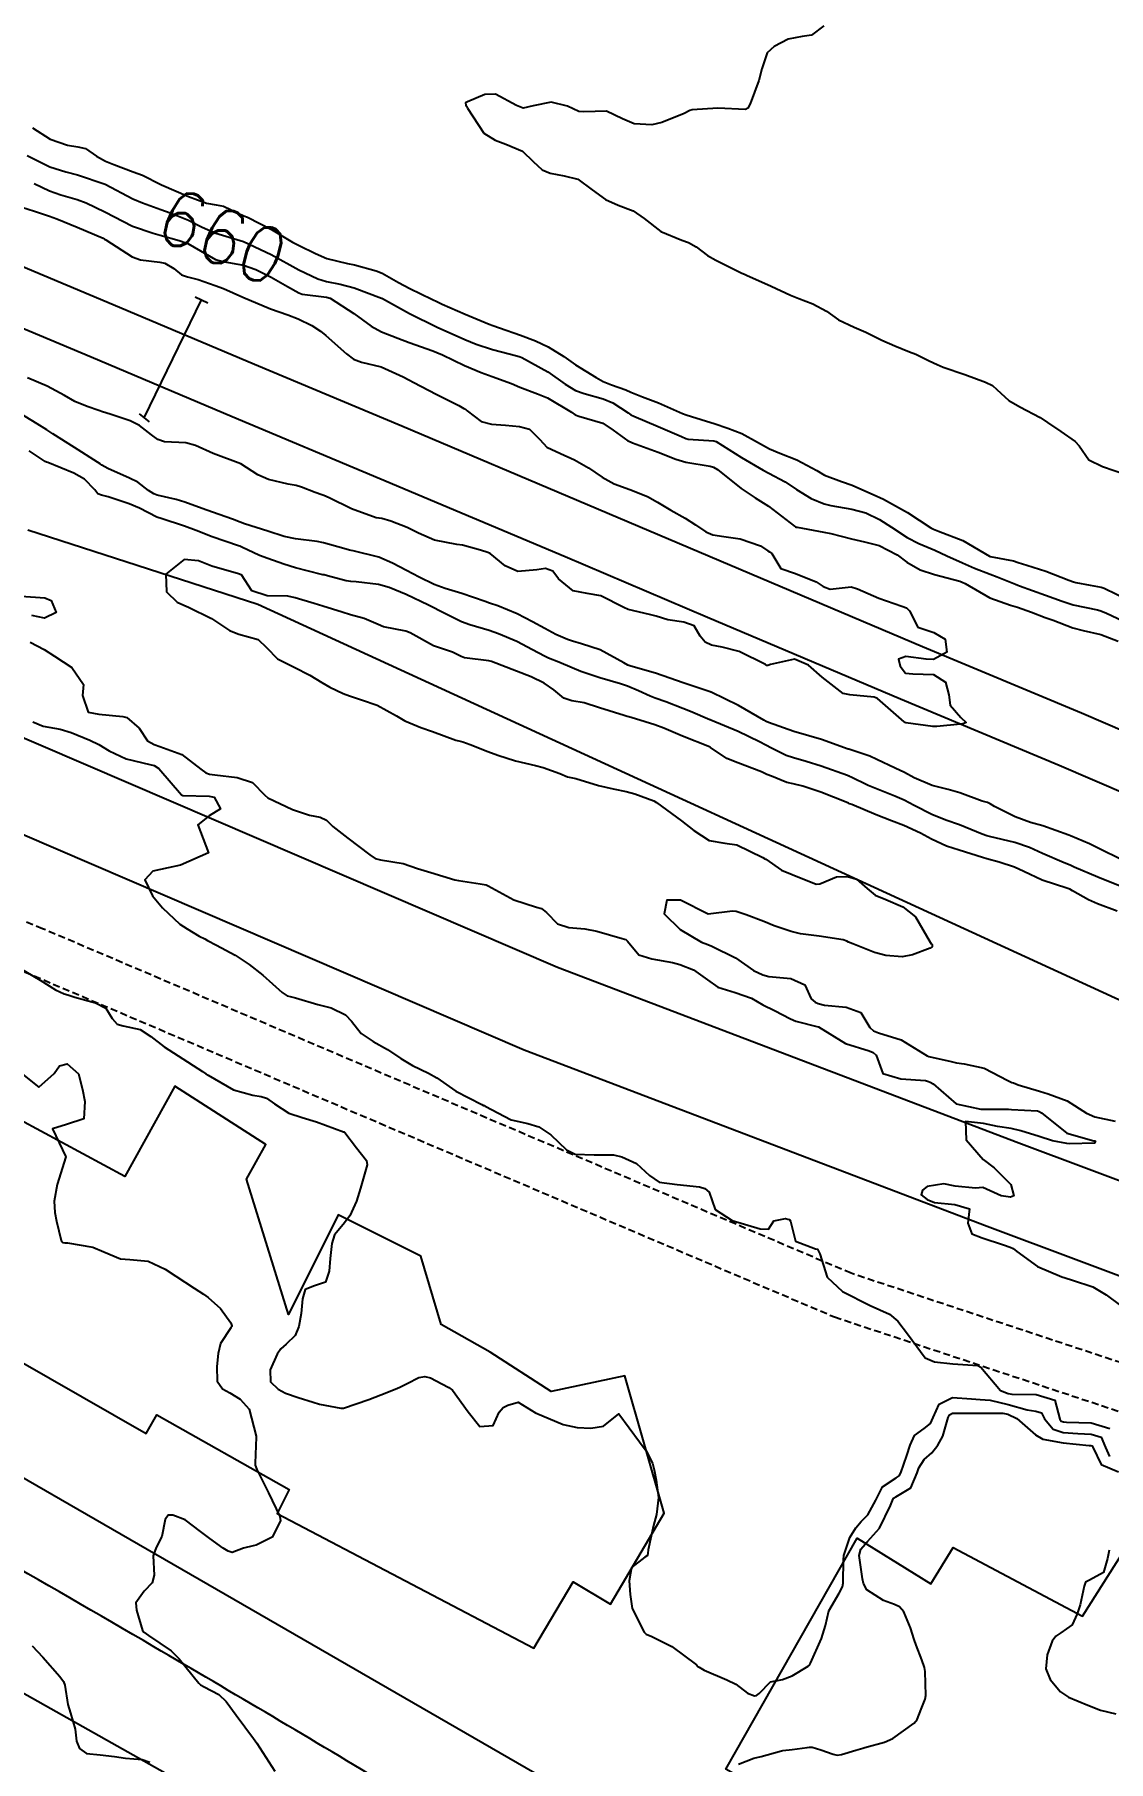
# Model space of a CAD drawing. Header units: metres. Extents: x 292545 to 299085, y 7450245 to 7463078.
# Drawn here: x 296220.5 to 296297.8, y 7461569.7 to 7461694 of the extents above; entities that cross this region are included whole.
import ezdxf
from ezdxf.enums import TextEntityAlignment as Align

# ---------------------------------------------------------------- set-up
doc = ezdxf.new("R2010")
doc.units = ezdxf.units.M
doc.linetypes.add('DASHED', pattern=[0.75, 0.5, -0.25])
for name, color, linetype in [('Cotas', 45, 'Continuous'), ('Curvas de Nivel 1m', 11, 'Continuous'), ('Curvas de Nivel 5m', 15, 'Continuous'), ('Edificações', 30, 'Continuous'), ('Hidrografia', 140, 'Continuous'), ('Linha Férrea', 20, 'Continuous'), ('Pórtico', 62, 'Continuous'), ('Vias Primárias', 230, 'Continuous'), ('Vias Secundárias', 230, 'DASHED')]:
    doc.layers.add(name, color=color, linetype=linetype)
doc.styles.add('Style-STANDARD', font='STANDARD.shx')

msp = doc.modelspace()

# ---------------------------------------------------------------- linework, layer by layer
at = {"layer": 'Curvas de Nivel 1m', "flags": 128}
for points, elevation in [([(296277.28, 7461694.58), (296276.38, 7461693.91), (296275.7, 7461693.81), (296274.7, 7461693.61), (296273.69, 7461693.1), (296273.19, 7461692.63), (296272.81, 7461691.49), (296272.6, 7461690.64), (296271.97, 7461688.98), (296271.79, 7461688.65), (296271.63, 7461688.57), (296269.63, 7461688.67), (296267.79, 7461688.53), (296267.63, 7461688.49), (296267.21, 7461688.28), (296265.62, 7461687.62), (296264.89, 7461687.45), (296263.62, 7461687.52), (296262.78, 7461687.9), (296261.63, 7461688.44), (296260.01, 7461688.4), (296259.63, 7461688.42), (296258.82, 7461688.8), (296257.64, 7461689.08), (296256.35, 7461688.83), (296255.63, 7461688.67), (296255.15, 7461688.84), (296253.65, 7461689.67), (296252.87, 7461689.64), (296251.64, 7461689.12), (296251.49, 7461689.03), (296251.51, 7461688.88), (296251.55, 7461688.8), (296251.63, 7461688.66), (296252.81, 7461686.87), (296253.61, 7461686.36), (296254.38, 7461686.07), (296255.59, 7461685.57), (296256.35, 7461684.83), (296256.99, 7461684.23), (296257.57, 7461683.98), (296258.59, 7461683.78), (296259.57, 7461683.55), (296260.61, 7461682.78), (296261.56, 7461682.08), (296262.47, 7461681.68), (296263.55, 7461681.27), (296264.34, 7461680.73), (296265.53, 7461679.79), (296267.06, 7461679.16), (296267.52, 7461679), (296268.08, 7461678.69), (296268.9, 7461678.07), (296269.5, 7461677.72), (296271.32, 7461676.82), (296271.49, 7461676.73), (296271.55, 7461676.71), (296271.7, 7461676.65), (296273.48, 7461675.86), (296274.87, 7461675.21), (296275.47, 7461674.96), (296276.48, 7461674.59), (296277.46, 7461674.05), (296278.33, 7461673.44), (296279.45, 7461672.91), (296280.28, 7461672.54), (296281.44, 7461671.97), (296282.39, 7461671.57), (296283.43, 7461671.14), (296283.88, 7461670.96), (296284.86, 7461670.49), (296285.42, 7461670.21), (296285.85, 7461670.04), (296287.41, 7461669.5), (296288.9, 7461668.94), (296289.4, 7461668.7), (296289.73, 7461668.43), (296290.58, 7461667.62), (296291.38, 7461667.17), (296292.84, 7461666.4), (296293.37, 7461666.05), (296294.33, 7461665.41), (296295.35, 7461664.67), (296295.64, 7461664.37), (296296.34, 7461663.36), (296297.33, 7461662.88), (296298.99, 7461662.32)], 658), ([(296220.32, 7461687.25), (296221.6, 7461686.43), (296222.84, 7461685.99), (296223.6, 7461685.88), (296224.13, 7461685.75), (296224.93, 7461685.2), (296225.59, 7461684.85), (296226.17, 7461684.6), (296227.58, 7461684.08), (296228.25, 7461683.84), (296229.56, 7461683.17), (296229.62, 7461683.14), (296231.55, 7461682.3), (296232.84, 7461681.82), (296233.55, 7461681.7), (296234.07, 7461681.61), (296235.17, 7461681.08), (296235.54, 7461680.92), (296235.79, 7461680.82), (296237.53, 7461679.94), (296239.04, 7461679.03), (296239.51, 7461678.78), (296240.7, 7461678.2), (296241.5, 7461677.84), (296243, 7461677.48), (296243.5, 7461677.39), (296245.06, 7461676.96), (296245.49, 7461676.78), (296246.67, 7461676.12), (296247.48, 7461675.69), (296249.06, 7461674.91), (296249.47, 7461674.72), (296249.81, 7461674.56), (296251.46, 7461673.84), (296253.18, 7461673.13), (296253.45, 7461673.03), (296253.94, 7461672.86), (296255.44, 7461672.34), (296256.53, 7461671.92), (296257.43, 7461671.49), (296258.55, 7461670.8), (296259.41, 7461670.2), (296260.89, 7461669.28), (296261.4, 7461669), (296261.99, 7461668.76), (296263.03, 7461668.39), (296263.39, 7461668.24), (296264.22, 7461667.9), (296265.38, 7461667.47), (296267.11, 7461666.7), (296267.37, 7461666.59), (296268.82, 7461666.14), (296269.37, 7461665.98), (296270.37, 7461665.65), (296271.36, 7461665.25), (296272.49, 7461664.64), (296273.35, 7461664.16), (296274.11, 7461663.85), (296275.33, 7461663.37), (296276.76, 7461662.59), (296277.32, 7461662.26), (296278.55, 7461661.8), (296279.31, 7461661.53), (296281.09, 7461660.75), (296281.3, 7461660.65), (296281.57, 7461660.53), (296283.29, 7461659.57), (296284.96, 7461658.48), (296285.17, 7461658.38), (296285.27, 7461658.33), (296285.51, 7461658.24), (296287.26, 7461657.56), (296289.2, 7461656.44), (296289.25, 7461656.42), (296290.92, 7461656.09), (296291.25, 7461655.99), (296291.87, 7461655.78), (296293.24, 7461655.35), (296294.91, 7461654.7), (296295.23, 7461654.58), (296295.4, 7461654.53), (296296.44, 7461654.35), (296297.23, 7461654.2), (296297.44, 7461654.13), (296299.21, 7461653.26)], 659), ([(296220.45, 7461683.25), (296221.56, 7461682.71), (296222.37, 7461682.42), (296223.55, 7461682.09), (296224.19, 7461681.85), (296225.54, 7461681.19), (296227.53, 7461680.18), (296229.01, 7461679.67), (296229.52, 7461679.52), (296230.87, 7461679.13), (296231.37, 7461678.98), (296231.51, 7461678.92), (296231.97, 7461678.66), (296233.5, 7461677.78), (296234.02, 7461677.62), (296235.5, 7461677.37), (296236.4, 7461677.06), (296237.49, 7461676.51), (296238.67, 7461675.84), (296239.48, 7461675.37), (296239.73, 7461675.28), (296241.47, 7461675.07), (296241.75, 7461675), (296243.46, 7461673.9), (296244.7, 7461672.97), (296245.44, 7461672.56), (296246.61, 7461672.12), (296247.43, 7461671.81), (296249.13, 7461671.2), (296249.42, 7461671.09), (296249.82, 7461670.91), (296251.41, 7461670.16), (296252.62, 7461669.65), (296253.4, 7461669.36), (296254.8, 7461668.85), (296255.39, 7461668.6), (296256.67, 7461668.11), (296257.38, 7461667.82), (296259.1, 7461666.79), (296259.37, 7461666.61), (296259.64, 7461666.51), (296261.37, 7461666.01), (296262.11, 7461665.5), (296263.17, 7461664.74), (296263.35, 7461664.65), (296263.5, 7461664.59), (296265.34, 7461663.91), (296266.63, 7461663.41), (296267.33, 7461663.19), (296269.1, 7461662.9), (296269.33, 7461662.84), (296269.61, 7461662.67), (296271.31, 7461661.29), (296272.33, 7461660.64), (296273.29, 7461660.04), (296275.16, 7461658.6), (296275.22, 7461658.55), (296275.27, 7461658.53), (296275.36, 7461658.51), (296277.27, 7461658.17), (296277.78, 7461658.06), (296279.26, 7461657.67), (296280.19, 7461657.47), (296281.26, 7461657.19), (296282.55, 7461656.52), (296283.25, 7461656), (296284.19, 7461655.45), (296285.24, 7461655.11), (296287.06, 7461654.64), (296287.23, 7461654.57), (296287.45, 7461654.46), (296289.22, 7461653.43), (296290.71, 7461652.92), (296291.21, 7461652.77), (296292.22, 7461652.4), (296293.2, 7461652.03), (296293.76, 7461651.82), (296295.19, 7461651.28), (296295.92, 7461651.08), (296297.19, 7461650.79), (296298.45, 7461650.33)], 661), ([(296219.55, 7461681.54), (296220.48, 7461681.25), (296221.54, 7461680.89), (296222.07, 7461680.7), (296223.53, 7461680.11), (296225.41, 7461679.3), (296225.51, 7461679.24), (296225.6, 7461679.19), (296227.5, 7461677.96), (296228.09, 7461677.76), (296229.5, 7461677.59), (296229.85, 7461677.5), (296230.5, 7461677.13), (296231.04, 7461676.68), (296231.49, 7461676.53), (296232.25, 7461676.34), (296233.48, 7461675.91), (296234.08, 7461675.69), (296235.47, 7461675.07), (296237.46, 7461674.22), (296238.69, 7461673.8), (296239.45, 7461673.5), (296240.43, 7461673.02), (296241.05, 7461672.61), (296241.44, 7461672.31), (296242.91, 7461670.99), (296243.42, 7461670.61), (296243.99, 7461670.39), (296245.41, 7461670.06), (296247, 7461669.33), (296247.4, 7461669.12), (296247.76, 7461668.93), (296249.38, 7461668.08), (296251.01, 7461667.26), (296251.37, 7461667.06), (296251.48, 7461667), (296251.61, 7461666.89), (296252.62, 7461666.12), (296253.36, 7461665.93), (296254.36, 7461665.85), (296255.36, 7461665.77), (296256.09, 7461665.56), (296256.83, 7461664.82), (296257.34, 7461664.28), (296258.32, 7461663.82), (296259.33, 7461663.37), (296260.33, 7461662.78), (296261.32, 7461662.11), (296262.19, 7461661.63), (296263.31, 7461661.23), (296264.57, 7461660.73), (296265.3, 7461660.32), (296266.25, 7461659.75), (296267.28, 7461659.17), (296268.03, 7461658.69), (296268.77, 7461658.18), (296269.27, 7461657.97), (296270.08, 7461657.84), (296271.26, 7461657.67), (296272.72, 7461657.17), (296273.25, 7461656.81), (296273.37, 7461656.74), (296273.53, 7461656.63), (296274.17, 7461655.54), (296275.24, 7461655.18), (296276.72, 7461654.59), (296277.23, 7461654.25), (296277.73, 7461654.07), (296279.23, 7461654.22), (296279.69, 7461654.09), (296281.22, 7461653.42), (296282.89, 7461652.83), (296283.21, 7461652.71), (296283.44, 7461652.51), (296284.03, 7461651.33), (296285.19, 7461650.94), (296286, 7461650.47), (296286.12, 7461649.52), (296285.16, 7461648.99), (296284.64, 7461649.02), (296283.16, 7461649.22), (296282.64, 7461649.03), (296282.77, 7461648.51), (296283.15, 7461648.02), (296283.68, 7461647.97), (296285.15, 7461647.93), (296286.02, 7461647.36), (296286.27, 7461646.47), (296286.36, 7461645.71), (296287.12, 7461644.83), (296287.5, 7461644.46), (296287.22, 7461644.35), (296287.11, 7461644.34), (296285.41, 7461644.18), (296285.11, 7461644.19), (296283.17, 7461644.45), (296283.11, 7461644.47), (296283.04, 7461644.51), (296281.13, 7461646.19), (296280.88, 7461646.29), (296279.13, 7461646.45), (296278.67, 7461646.56), (296277.15, 7461647.72), (296276.16, 7461648.59), (296275.17, 7461649.03), (296273.44, 7461648.63), (296273.23, 7461648.56), (296273.16, 7461648.58), (296273.07, 7461648.63), (296271.17, 7461649.57), (296269.95, 7461649.89), (296269.18, 7461650.04), (296268.74, 7461650.24), (296268.37, 7461650.68), (296267.93, 7461651.43), (296267.19, 7461651.68), (296266.05, 7461651.85), (296265.2, 7461652.12), (296264.72, 7461652.25), (296263.2, 7461652.6), (296262.87, 7461652.75), (296261.22, 7461653.59), (296260.25, 7461653.75), (296259.22, 7461653.94), (296258.18, 7461654.81), (296257.78, 7461655.35), (296257.24, 7461655.54), (296256.62, 7461655.45), (296255.24, 7461655.34), (296254.34, 7461655.75), (296253.25, 7461656.62), (296253.09, 7461656.7), (296252.57, 7461656.87), (296251.26, 7461657.22), (296250.87, 7461657.28), (296249.26, 7461657.58), (296248.1, 7461658.09), (296247.28, 7461658.5), (296246.12, 7461658.95), (296245.47, 7461659.14), (296245.28, 7461659.16), (296245.06, 7461659.19), (296243.29, 7461659.84), (296241.67, 7461660.63), (296241.3, 7461660.8), (296241.15, 7461660.85), (296240.67, 7461661.01), (296239.68, 7461661.4), (296239.31, 7461661.51), (296238.73, 7461661.62), (296237.31, 7461661.95), (296236.54, 7461662.29), (296235.32, 7461663.08), (296233.33, 7461663.83), (296232.06, 7461664.39), (296231.35, 7461664.59), (296229.82, 7461664.66), (296229.35, 7461664.82), (296228.89, 7461665.15), (296228.03, 7461665.84), (296227.36, 7461666.18), (296225.91, 7461666.65), (296225.37, 7461666.82), (296225.09, 7461666.91), (296224.25, 7461667.21), (296223.38, 7461667.57), (296222.62, 7461668), (296221.39, 7461668.67), (296219.96, 7461669.25)], 662), ([(296298.76, 7461634.56), (296297, 7461635.43), (296296.39, 7461635.74), (296295.01, 7461636.32), (296294.89, 7461636.37), (296293.02, 7461637.03), (296292.14, 7461637.28), (296291.03, 7461637.69), (296289.56, 7461638.43), (296289.24, 7461638.63), (296289.05, 7461638.71), (296288.67, 7461638.82), (296287.05, 7461639.41), (296286.22, 7461639.64), (296285.06, 7461639.94), (296283.76, 7461640.5), (296283.07, 7461640.87), (296282.4, 7461641.19), (296281.08, 7461641.82), (296280.58, 7461642.04), (296279.08, 7461642.54), (296279.02, 7461642.56), (296277.09, 7461643.25), (296276.19, 7461643.5), (296275.1, 7461643.82), (296273.28, 7461644.46), (296273.11, 7461644.53), (296272.94, 7461644.63), (296271.12, 7461645.69), (296269.17, 7461646.64), (296269.13, 7461646.65), (296269.08, 7461646.67), (296267.14, 7461647.33), (296266.19, 7461647.67), (296265.15, 7461648.02), (296263.38, 7461648.53), (296263.16, 7461648.6), (296262.87, 7461648.75), (296261.17, 7461649.7), (296259.83, 7461650.13), (296259.18, 7461650.31), (296258.83, 7461650.44), (296257.98, 7461650.81), (296257.46, 7461651.09), (296257.19, 7461651.24), (296256.31, 7461651.71), (296255.2, 7461652.29), (296253.8, 7461652.85), (296253.21, 7461653.06), (296252.9, 7461653.17), (296251.22, 7461653.76), (296250.01, 7461654.11), (296249.23, 7461654.4), (296248.14, 7461654.92), (296247.24, 7461655.4), (296246.24, 7461655.94), (296245.25, 7461656.37), (296243.41, 7461656.82), (296243.25, 7461656.85), (296243.14, 7461656.87), (296242.72, 7461656.99), (296241.26, 7461657.4), (296240.8, 7461657.48), (296239.26, 7461657.68), (296238.44, 7461657.86), (296237.27, 7461658.23), (296235.58, 7461658.77), (296235.28, 7461658.87), (296234.71, 7461659.09), (296233.29, 7461659.61), (296232.53, 7461659.87), (296231.29, 7461660.31), (296230.67, 7461660.5), (296229.3, 7461660.83), (296229.06, 7461660.91), (296228.67, 7461661.16), (296227.9, 7461661.76), (296227.31, 7461662.05), (296225.75, 7461662.75), (296225.32, 7461662.99), (296225.2, 7461663.07), (296225, 7461663.19), (296223.34, 7461664.26), (296221.8, 7461665.24), (296221.36, 7461665.52), (296220.65, 7461665.95), (296219.37, 7461666.74)], 661), ([(296298.37, 7461630.91), (296296.95, 7461631.43), (296296.31, 7461631.71), (296295.17, 7461632.37), (296294.96, 7461632.47), (296294.82, 7461632.52), (296292.97, 7461633.12), (296291.65, 7461633.75), (296290.99, 7461634.07), (296289.89, 7461634.43), (296289, 7461634.67), (296288.68, 7461634.76), (296287, 7461635.28), (296286.1, 7461635.57), (296285.01, 7461636.08), (296284.22, 7461636.5), (296283.02, 7461637.05), (296282.15, 7461637.39), (296281.03, 7461637.82), (296279.29, 7461638.56), (296279.11, 7461638.63), (296279.04, 7461638.66), (296278.88, 7461638.73), (296277.05, 7461639.45), (296275.75, 7461639.9), (296275.06, 7461640.05), (296274.6, 7461640.15), (296273.5, 7461640.62), (296273.17, 7461640.73), (296273.06, 7461640.78), (296272.78, 7461640.92), (296271.07, 7461641.57), (296270.29, 7461641.88), (296269.12, 7461642.68), (296269.08, 7461642.7), (296269.05, 7461642.71), (296267.09, 7461643.49), (296265.75, 7461644.06), (296265.11, 7461644.31), (296263.71, 7461644.74), (296263.23, 7461644.87), (296263.11, 7461644.9), (296262.9, 7461644.97), (296261.12, 7461645.53), (296260.03, 7461645.88), (296259.13, 7461646.04), (296258.56, 7461646.23), (296257.85, 7461646.81), (296257.14, 7461647.29), (296256.22, 7461647.76), (296255.15, 7461648.17), (296253.35, 7461648.86), (296253.16, 7461648.9), (296251.41, 7461649.13), (296251.17, 7461649.22), (296250.55, 7461649.52), (296249.17, 7461649.98), (296247.5, 7461650.93), (296247.18, 7461651.03), (296245.58, 7461651.35), (296245.19, 7461651.51), (296244.2, 7461651.96), (296243.2, 7461652.21), (296242.61, 7461652.4), (296241.21, 7461652.83), (296240.59, 7461653.02), (296239.22, 7461653.44), (296238.7, 7461653.56), (296237.22, 7461653.59), (296236.1, 7461653.94), (296235.36, 7461655.08), (296235.28, 7461655.12), (296235.23, 7461655.14), (296235.15, 7461655.17), (296233.24, 7461655.71), (296232.27, 7461656.09), (296231.24, 7461656.19), (296229.93, 7461655.14), (296229.96, 7461653.88), (296230.74, 7461653.13), (296231.21, 7461652.91), (296231.55, 7461652.77), (296233.2, 7461651.94), (296234.51, 7461651.09), (296235.18, 7461650.82), (296236.56, 7461650.45), (296237.17, 7461649.86), (296237.95, 7461649.04), (296239.15, 7461648.45), (296240.29, 7461647.88), (296241.14, 7461647.35), (296241.71, 7461647), (296242.69, 7461646.55), (296243.13, 7461646.38), (296244, 7461646.09), (296245.12, 7461645.71), (296246.51, 7461644.95), (296247.11, 7461644.59), (296248.28, 7461644.1), (296249.1, 7461643.83), (296250.78, 7461643.2), (296251.1, 7461643.13), (296251.3, 7461643.09), (296251.83, 7461642.88), (296253.09, 7461642.38), (296253.82, 7461642.11), (296255.08, 7461641.72), (296256.51, 7461641.38), (296257.07, 7461641.24), (296258.28, 7461640.8), (296258.83, 7461640.57), (296259.06, 7461640.51), (296259.42, 7461640.43), (296261.05, 7461639.94), (296262.12, 7461639.69), (296263.05, 7461639.51), (296263.66, 7461639.35), (296265.04, 7461638.83), (296265.23, 7461638.72), (296267.02, 7461637.4), (296267.91, 7461636.69), (296269.01, 7461635.98), (296270.14, 7461635.8), (296271, 7461635.66), (296272.87, 7461634.75), (296272.99, 7461634.68), (296273.03, 7461634.66), (296273.09, 7461634.63), (296274.23, 7461633.86), (296274.98, 7461633.53), (296276.71, 7461632.84), (296276.98, 7461632.87), (296278.19, 7461633.36), (296278.98, 7461633.39), (296279.62, 7461633.19), (296280.38, 7461632.54), (296280.97, 7461632.05), (296281.74, 7461631.74), (296282.95, 7461631.21), (296283.86, 7461630.5), (296284.92, 7461628.68), (296285, 7461628.56), (296285.06, 7461628.49), (296285.07, 7461628.33), (296284.92, 7461628.24), (296283.64, 7461627.77), (296282.91, 7461627.62), (296281.72, 7461627.71), (296280.91, 7461627.93), (296279.35, 7461628.55), (296279.04, 7461628.68), (296278.92, 7461628.73), (296278.66, 7461628.83), (296276.93, 7461629.1), (296275.6, 7461629.27), (296274.93, 7461629.43), (296273.7, 7461629.85), (296272.94, 7461630.15), (296271.67, 7461630.64), (296270.95, 7461630.87), (296270.69, 7461630.91), (296268.94, 7461630.68), (296266.96, 7461631.7), (296265.98, 7461631.69), (296265.77, 7461630.71), (296266.93, 7461629.58), (296268.47, 7461628.68), (296268.92, 7461628.49), (296269.22, 7461628.37), (296270.91, 7461627.54), (296272.22, 7461626.64), (296272.89, 7461626.32), (296273.32, 7461626.2), (296274.89, 7461626.06), (296275.9, 7461625.61), (296276.36, 7461624.59), (296276.64, 7461624.35), (296276.87, 7461624.26), (296277.31, 7461624.13), (296278.87, 7461624), (296279.92, 7461623.6), (296280.57, 7461622.53), (296280.85, 7461622.3), (296281.21, 7461622.16), (296282.84, 7461621.64), (296284.71, 7461620.49), (296284.82, 7461620.44), (296286.44, 7461620.09), (296286.82, 7461620), (296287.36, 7461619.91), (296288.81, 7461619.61), (296290.51, 7461618.72), (296290.8, 7461618.58), (296290.92, 7461618.54), (296291.26, 7461618.41), (296292.8, 7461617.95), (296293.42, 7461617.76), (296294.79, 7461617.26), (296296.18, 7461616.36), (296296.77, 7461616.11), (296298.24, 7461615.8)], 659), ([(296220.36, 7461644.51), (296221.1, 7461644.2), (296222.32, 7461644), (296223.1, 7461643.75), (296224.45, 7461643.21), (296225.09, 7461642.88), (296225.84, 7461642.43), (296227.07, 7461641.85), (296228.77, 7461641.46), (296229.07, 7461641.37), (296229.41, 7461641.15), (296231.04, 7461639.27), (296231.15, 7461639.23), (296233.04, 7461639.18), (296233.41, 7461639.1), (296233.86, 7461638.27), (296233.03, 7461637.76), (296232.22, 7461637.11), (296232.99, 7461635.1), (296230.98, 7461634.22), (296230.1, 7461634.02), (296228.98, 7461633.77), (296228.42, 7461633.16), (296228.96, 7461632.01), (296229.68, 7461631.14), (296230.93, 7461629.97), (296231.45, 7461629.64), (296232.31, 7461629.11), (296232.72, 7461628.9), (296232.92, 7461628.8), (296233.56, 7461628.45), (296234.91, 7461627.73), (296235.91, 7461627.07), (296236.89, 7461626.3), (296238.3, 7461625.04), (296238.66, 7461624.82), (296238.87, 7461624.76), (296239.24, 7461624.66), (296240.86, 7461624.19), (296241.81, 7461623.95), (296242.86, 7461623.44), (296243.27, 7461622.98), (296243.98, 7461622.11), (296244.84, 7461621.53), (296245.87, 7461620.95), (296246.82, 7461620.31), (296247.67, 7461619.79), (296248.81, 7461619.25), (296249.41, 7461618.9), (296250.79, 7461617.95), (296252.67, 7461616.99), (296252.78, 7461616.93), (296252.82, 7461616.91), (296252.89, 7461616.87), (296254.77, 7461615.88), (296255.97, 7461615.63), (296256.76, 7461615.39), (296257.62, 7461614.81), (296258.74, 7461613.73), (296259.37, 7461613.42), (296260.74, 7461613.38), (296262.13, 7461613.37), (296262.74, 7461613.23), (296263.8, 7461612.74), (296264.72, 7461611.89), (296265.41, 7461611.41), (296266.72, 7461611.23), (296268.32, 7461611.07), (296268.71, 7461610.94), (296269.03, 7461610.68), (296269.46, 7461609.44), (296270.68, 7461608.65), (296272.68, 7461608.05), (296273.28, 7461608.02), (296273.67, 7461608.62), (296274.51, 7461608.79), (296274.68, 7461608.75), (296274.79, 7461608.72), (296274.87, 7461608.61), (296275.24, 7461607.17), (296276.66, 7461606.61), (296276.81, 7461606.58), (296276.99, 7461606.24), (296277.5, 7461604.57), (296278.62, 7461603.55), (296280.61, 7461602.54), (296282, 7461601.91), (296282.6, 7461601.41), (296283.29, 7461600.5), (296284.57, 7461598.76), (296285.24, 7461598.48), (296286.56, 7461598.33), (296288.34, 7461598.22), (296288.56, 7461598.09), (296289.97, 7461596.43), (296290.54, 7461596.2), (296290.8, 7461596.16), (296292.54, 7461596.14), (296293.88, 7461595.73), (296294.26, 7461594.37), (296294.35, 7461594.21), (296294.51, 7461594.17), (296294.73, 7461594.15), (296296.51, 7461594.09), (296297.85, 7461593.68)], 661), ([(296219.29, 7461626.87), (296220.88, 7461625.93), (296221.99, 7461625.23), (296222.6, 7461624.96), (296222.87, 7461624.87), (296223.38, 7461624.71), (296224.86, 7461624.3), (296225.6, 7461623.93), (296226.05, 7461623.18), (296226.43, 7461622.76), (296226.85, 7461622.65), (296228.08, 7461622.39), (296228.84, 7461621.89), (296229.79, 7461621.14), (296230.82, 7461620.49), (296232.55, 7461619.36), (296232.8, 7461619.2), (296232.96, 7461619.1), (296234.79, 7461618.05), (296236.19, 7461617.67), (296236.79, 7461617.57), (296237.17, 7461617.44), (296237.75, 7461617.05), (296238.77, 7461616.36), (296239.72, 7461616.07), (296240.76, 7461615.74), (296242.71, 7461615.03), (296242.75, 7461615.02), (296242.79, 7461614.99), (296243.63, 7461613.87), (296244.37, 7461612.97), (296244.42, 7461612.66), (296243.93, 7461610.97), (296243.64, 7461610.03), (296243.17, 7461608.98), (296242.68, 7461608.35), (296242.06, 7461607.61), (296241.87, 7461607), (296241.74, 7461605.91), (296241.68, 7461605), (296241.42, 7461604.21), (296240.63, 7461603.94), (296239.95, 7461603.69), (296239.76, 7461603.02), (296239.67, 7461601.95), (296239.49, 7461601.02), (296239.23, 7461600.37), (296238.57, 7461599.76), (296238.19, 7461599.42), (296237.93, 7461599.04), (296237.42, 7461597.91), (296237.46, 7461597.05), (296238.01, 7461596.51), (296238.53, 7461596.22), (296239.44, 7461595.93), (296240.53, 7461595.58), (296240.97, 7461595.44), (296242.52, 7461595.15), (296242.7, 7461595.16), (296244.53, 7461595.78), (296245.39, 7461596.1), (296246.54, 7461596.57), (296246.8, 7461596.68), (296247.29, 7461596.93), (296248.12, 7461597.35), (296248.55, 7461597.44), (296248.97, 7461597.33), (296249.78, 7461596.9), (296250.29, 7461596.64), (296250.54, 7461596.44), (296251.67, 7461594.88), (296252.51, 7461593.84), (296253.47, 7461593.9), (296253.9, 7461594.86), (296254.19, 7461595.19), (296254.53, 7461595.37), (296255.28, 7461595.59), (296256.52, 7461594.82), (296258.51, 7461593.97), (296259.53, 7461593.76), (296260.51, 7461593.71), (296261.41, 7461593.86), (296262.52, 7461594.75), (296264.01, 7461592.73), (296264.49, 7461592.08), (296264.94, 7461591.19), (296265.05, 7461590.72), (296265.21, 7461589.97), (296265.38, 7461588.72), (296265.22, 7461587.5), (296265.01, 7461586.72), (296264.63, 7461584.95), (296264.61, 7461584.73), (296264.57, 7461584.56), (296264.4, 7461584.44), (296263.43, 7461583.7), (296263.27, 7461582.74), (296263.34, 7461581.76), (296263.48, 7461580.74), (296264.34, 7461579.04), (296264.49, 7461578.89), (296264.89, 7461578.72), (296266.32, 7461578), (296268.1, 7461576.68), (296268.2, 7461576.58), (296268.3, 7461576.51), (296268.67, 7461576.3), (296270.29, 7461575.6), (296270.94, 7461575.31), (296271.78, 7461574.64), (296272.28, 7461574.46), (296272.42, 7461574.49), (296272.61, 7461574.63), (296273.44, 7461575.47), (296274.29, 7461575.64), (296275, 7461575.9), (296276.15, 7461576.59), (296276.23, 7461576.66), (296276.3, 7461576.8), (296277.1, 7461578.58), (296277.38, 7461579.53), (296277.64, 7461580.57), (296278.37, 7461581.85), (296278.62, 7461582.3), (296278.65, 7461582.56), (296278.68, 7461584.27), (296278.71, 7461584.56), (296279.13, 7461585.84), (296279.58, 7461586.55), (296279.96, 7461587.01), (296280.43, 7461587.47), (296281.02, 7461588.53), (296281.49, 7461589.5), (296282.47, 7461590.15), (296282.69, 7461590.29), (296282.8, 7461590.51), (296283.24, 7461591.75), (296283.49, 7461592.5), (296283.8, 7461593.19), (296284.5, 7461593.68), (296284.95, 7461594.04), (296285.13, 7461594.48), (296285.58, 7461595.43), (296286.53, 7461595.91), (296287.9, 7461595.82), (296288.53, 7461595.77), (296289.25, 7461595.72), (296290.53, 7461595.42), (296291.9, 7461595.03), (296292.52, 7461594.94), (296292.94, 7461594.81), (296293.16, 7461594.39), (296293.76, 7461593.63), (296294.5, 7461593.41), (296295.54, 7461593.32), (296296.5, 7461593.28), (296297.22, 7461593.06), (296297.53, 7461592.33), (296297.83, 7461591.67)], 662), ([(296219.49, 7461619.26), (296220.79, 7461618.25), (296221.89, 7461619.23), (296222.27, 7461619.77), (296222.81, 7461619.92), (296223.63, 7461619.21), (296223.92, 7461618.08), (296224.09, 7461617.21), (296224.01, 7461615.97), (296222.77, 7461615.55), (296221.76, 7461615.24), (296222.73, 7461613.22), (296222.11, 7461611.23), (296221.88, 7461610.04), (296221.93, 7461609.23), (296222.06, 7461608.61), (296222.4, 7461607.22), (296222.5, 7461607.06), (296222.66, 7461607.04), (296222.84, 7461607.04), (296224.66, 7461606.72), (296225.45, 7461606.4), (296226.65, 7461605.9), (296227.32, 7461605.84), (296228.65, 7461605.73), (296229.88, 7461605.14), (296230.64, 7461604.65), (296231.95, 7461603.79), (296232.62, 7461603.34), (296232.96, 7461603.1), (296233.85, 7461602.33), (296234.6, 7461601.3), (296234.67, 7461601.08), (296234.66, 7461601.02), (296234.59, 7461600.92), (296233.86, 7461599.8), (296233.69, 7461599.09), (296233.6, 7461598.14), (296233.61, 7461597.09), (296234, 7461596.55), (296234.53, 7461596.26), (296235.27, 7461595.81), (296235.92, 7461595.07), (296236.43, 7461593.13), (296236.43, 7461593.06), (296236.34, 7461591.2), (296236.34, 7461591.06), (296236.47, 7461590.74), (296237.3, 7461589.05), (296238.12, 7461587.35), (296238.18, 7461587.04), (296237.58, 7461585.88), (296236.41, 7461585.3), (296236.2, 7461585.26), (296235.52, 7461585.07), (296234.7, 7461584.78), (296234.4, 7461584.86), (296234.04, 7461585.09), (296233.08, 7461585.77), (296232.41, 7461586.29), (296231.31, 7461587.12), (296230.43, 7461587.46), (296230.1, 7461587.46), (296229.87, 7461587.14), (296229.63, 7461585.92), (296229.22, 7461585.14), (296229.02, 7461584.52), (296229.08, 7461583.14), (296228.94, 7461582.58), (296228.37, 7461581.98), (296227.76, 7461581.16), (296227.8, 7461580.61), (296228.25, 7461579.15), (296228.33, 7461579.03), (296228.68, 7461578.8), (296230.31, 7461577.7), (296230.88, 7461577.12), (296232.29, 7461575.37), (296232.42, 7461575.24), (296232.68, 7461575.1), (296233.74, 7461574.55), (296234.27, 7461574.05), (296234.98, 7461573.07), (296236.24, 7461571.4), (296236.46, 7461571.06), (296236.89, 7461570.39), (296237.76, 7461569.04)], 663), ([(296271.13, 7461569.55), (296272.23, 7461569.97), (296272.75, 7461570.1), (296274.23, 7461570.5), (296274.32, 7461570.52), (296275, 7461570.6), (296276.08, 7461570.75), (296276.23, 7461570.77), (296276.42, 7461570.77), (296277.06, 7461570.58), (296277.93, 7461570.27), (296278.23, 7461570.2), (296278.55, 7461570.24), (296279.57, 7461570.55), (296280.07, 7461570.7), (296280.23, 7461570.75), (296281.64, 7461571.13), (296282.24, 7461571.4), (296283.78, 7461572.5), (296283.99, 7461572.76), (296284.27, 7461573.49), (296284.55, 7461574.22), (296284.61, 7461574.49), (296284.57, 7461576.21), (296284.51, 7461576.49), (296284.31, 7461577.04), (296283.92, 7461578.1), (296283.78, 7461578.5), (296283.5, 7461579.34), (296283.03, 7461580.51), (296282.71, 7461580.86), (296282.36, 7461581.03), (296281.57, 7461581.32), (296280.37, 7461582.08), (296280.12, 7461582.54), (296280.05, 7461582.87), (296279.81, 7461584.55), (296279.93, 7461585.02), (296280.41, 7461585.55), (296281.27, 7461586.53), (296282.07, 7461588.14), (296282.21, 7461588.51), (296282.29, 7461588.67), (296282.45, 7461588.77), (296283.54, 7461589.42), (296283.98, 7461590.49), (296284.1, 7461590.87), (296284.48, 7461591.45), (296285.04, 7461591.94), (296285.48, 7461592.48), (296285.84, 7461593.14), (296286.22, 7461594.47), (296286.31, 7461594.68), (296286.52, 7461594.79), (296286.85, 7461594.79), (296288.52, 7461594.8), (296290.16, 7461594.78), (296290.52, 7461594.71), (296291.16, 7461594.41), (296292.5, 7461593.23), (296293.03, 7461592.92), (296294.5, 7461592.65), (296296.37, 7461592.47), (296296.49, 7461592.47), (296296.58, 7461592.44), (296296.62, 7461592.35), (296297.23, 7461591.09), (296298.48, 7461590.58)], 663), ([(296297.81, 7461584.93), (296297.69, 7461584.34), (296297.4, 7461583.32), (296296.38, 7461582.78), (296296.09, 7461582.64), (296296, 7461582.35), (296295.71, 7461581.01), (296295.49, 7461580.36), (296295.13, 7461579.57), (296294.33, 7461578.98), (296293.96, 7461578.74), (296293.71, 7461578.38), (296293.33, 7461577.4), (296293.24, 7461576.39), (296293.55, 7461575.63), (296294.29, 7461574.75), (296294.88, 7461574.36), (296296.27, 7461573.78), (296297.17, 7461573.44), (296298.27, 7461573.16)], 663), ([(296220.31, 7461578.05), (296221.07, 7461577.24), (296222.29, 7461575.85), (296222.56, 7461575.5), (296222.65, 7461575.22), (296222.88, 7461573.83), (296223.05, 7461573.22), (296223.4, 7461572.06), (296223.5, 7461571.21), (296223.7, 7461570.68), (296224.22, 7461570.3), (296225.2, 7461570.22), (296226.22, 7461570.1), (296227.02, 7461569.97), (296228.22, 7461569.89), (296228.76, 7461569.7)], 664)]:
    msp.add_lwpolyline(points, dxfattribs=dict(at, elevation=elevation))
at = {"layer": 'Curvas de Nivel 5m', "elevation": 660, "flags": 128}
for points in [[(296219.95, 7461685.26), (296221.58, 7461684.43), (296222.73, 7461684.08), (296223.57, 7461683.87), (296225.56, 7461683.19), (296227.55, 7461682.13), (296228.23, 7461681.84), (296229.55, 7461681.38), (296230.23, 7461681.13), (296231.54, 7461680.6), (296232.54, 7461680.1), (296233.52, 7461679.66), (296235.51, 7461679.07), (296237.5, 7461678.13), (296239.49, 7461677.03), (296240.85, 7461676.38), (296241.48, 7461676.2), (296242.47, 7461676), (296243.48, 7461675.74), (296245.44, 7461674.99), (296245.47, 7461674.98), (296245.5, 7461674.96), (296247.46, 7461673.9), (296249.44, 7461672.91), (296251.43, 7461672.03), (296252.24, 7461671.69), (296253.43, 7461671.29), (296255.17, 7461670.84), (296255.42, 7461670.77), (296255.53, 7461670.73), (296257.41, 7461669.7), (296258.66, 7461668.8), (296259.39, 7461668.36), (296260.03, 7461668.14), (296261.38, 7461667.76), (296262.09, 7461667.47), (296263.19, 7461666.74), (296263.29, 7461666.66), (296263.37, 7461666.61), (296263.59, 7461666.51), (296265.36, 7461665.76), (296267.02, 7461665.03), (296267.35, 7461664.89), (296267.51, 7461664.86), (296269.35, 7461664.72), (296269.51, 7461664.67), (296271.34, 7461663.54), (296272.9, 7461662.63), (296273.32, 7461662.41), (296274.48, 7461661.78), (296275.31, 7461661.22), (296276.36, 7461660.59), (296277.3, 7461660.21), (296277.78, 7461660.09), (296279.29, 7461659.81), (296280.29, 7461659.54), (296281.28, 7461659.08), (296282.15, 7461658.52), (296283.27, 7461657.78), (296284.11, 7461657.35), (296285.26, 7461656.86), (296286.13, 7461656.47), (296287.25, 7461655.96), (296288.12, 7461655.57), (296289.24, 7461655.13), (296289.75, 7461654.94), (296291.05, 7461654.41), (296291.23, 7461654.34), (296291.35, 7461654.29), (296293.22, 7461653.63), (296294.41, 7461653.19), (296295.21, 7461652.94), (296296.97, 7461652.58), (296297.21, 7461652.51), (296297.6, 7461652.34), (296299.2, 7461651.58)], [(296298.6, 7461632.69), (296296.98, 7461633.35), (296295.28, 7461634.07), (296294.99, 7461634.2), (296294.56, 7461634.37), (296293, 7461635.05), (296292.07, 7461635.47), (296291.01, 7461635.85), (296289.18, 7461636.27), (296289.01, 7461636.32), (296288.66, 7461636.44), (296287.02, 7461637.1), (296286.06, 7461637.44), (296285.03, 7461637.86), (296283.77, 7461638.5), (296283.05, 7461638.88), (296282.39, 7461639.17), (296281.05, 7461639.7), (296280.47, 7461639.95), (296279.19, 7461640.56), (296279.11, 7461640.6), (296279.06, 7461640.62), (296278.98, 7461640.65), (296277.07, 7461641.32), (296276, 7461641.66), (296275.08, 7461641.92), (296274.57, 7461642.1), (296273.5, 7461642.62), (296273.09, 7461642.85), (296272.65, 7461643.07), (296271.1, 7461643.82), (296269.14, 7461644.64), (296269.11, 7461644.65), (296269.07, 7461644.67), (296267.68, 7461645.25), (296267.12, 7461645.47), (296265.89, 7461645.95), (296265.13, 7461646.23), (296264.77, 7461646.37), (296263.94, 7461646.74), (296263.14, 7461647.08), (296262.63, 7461647.26), (296261.15, 7461647.69), (296259.79, 7461648.15), (296259.16, 7461648.4), (296258.19, 7461648.8), (296257.45, 7461649.1), (296257.17, 7461649.23), (296256.3, 7461649.7), (296255.18, 7461650.29), (296253.86, 7461650.85), (296253.19, 7461651.09), (296251.79, 7461651.49), (296251.19, 7461651.71), (296249.62, 7461652.49), (296249.2, 7461652.71), (296248.81, 7461652.91), (296247.21, 7461653.67), (296245.98, 7461654.19), (296245.22, 7461654.4), (296243.62, 7461654.58), (296243.23, 7461654.61), (296242.9, 7461654.66), (296241.56, 7461655.01), (296241.31, 7461655.08), (296241.23, 7461655.1), (296241.13, 7461655.12), (296239.24, 7461655.6), (296238.42, 7461655.85), (296237.25, 7461656.26), (296236.67, 7461656.48), (296235.4, 7461657.08), (296235.25, 7461657.15), (296235.15, 7461657.18), (296233.26, 7461657.83), (296232.11, 7461658.27), (296231.27, 7461658.59), (296229.58, 7461659.15), (296229.35, 7461659.21), (296229.28, 7461659.24), (296228.02, 7461659.89), (296227.29, 7461660.2), (296225.78, 7461660.71), (296225.3, 7461660.82), (296225.03, 7461660.92), (296224.8, 7461661.2), (296224.07, 7461661.97), (296223.31, 7461662.4), (296221.42, 7461663.16), (296221.33, 7461663.19), (296221.24, 7461663.24), (296220.09, 7461664.01)], [(296219.5, 7461653.55), (296221.21, 7461653.44), (296221.66, 7461653.24), (296222.04, 7461652.39), (296221.19, 7461651.97), (296220.28, 7461652.17)], [(296220.16, 7461650.24), (296221.17, 7461649.71), (296221.91, 7461649.23), (296223.15, 7461648.42), (296223.99, 7461647.21), (296223.93, 7461646.41), (296224.32, 7461645.21), (296225.11, 7461645.07), (296226.83, 7461644.9), (296227.11, 7461644.83), (296228.01, 7461644.07), (296228.61, 7461643.15), (296229.09, 7461642.88), (296229.49, 7461642.75), (296231.08, 7461642.18), (296232.44, 7461641.11), (296232.8, 7461640.84), (296233.06, 7461640.76), (296233.45, 7461640.71), (296235.06, 7461640.51), (296236.16, 7461640.16), (296237.04, 7461639.24), (296237.26, 7461639.05), (296239.03, 7461638.21), (296240.25, 7461637.8), (296241.03, 7461637.65), (296241.47, 7461637.45), (296241.93, 7461637), (296243.01, 7461636.16), (296244.61, 7461634.96), (296244.99, 7461634.69), (296245.36, 7461634.59), (296246.99, 7461634.33), (296248.04, 7461633.98), (296248.98, 7461633.67), (296250.71, 7461633.16), (296250.98, 7461633.1), (296252.54, 7461632.87), (296252.97, 7461632.8), (296253.12, 7461632.72), (296254.96, 7461631.71), (296256.59, 7461631.18), (296256.95, 7461631.08), (296257.31, 7461630.81), (296258.11, 7461629.98), (296258.93, 7461629.72), (296260.08, 7461629.63), (296260.93, 7461629.45), (296262.75, 7461628.93), (296262.92, 7461628.89), (296263.03, 7461628.86), (296263.13, 7461628.75), (296263.95, 7461627.77), (296264.9, 7461627.47), (296266.39, 7461627.21), (296266.9, 7461627.07), (296267.88, 7461626.69), (296268.89, 7461625.97), (296269.65, 7461625.44), (296270.88, 7461625.06), (296272.06, 7461624.64), (296272.87, 7461624.16), (296273.72, 7461623.76), (296274.86, 7461623.15), (296275.25, 7461622.99), (296276.85, 7461622.59), (296276.89, 7461622.58), (296278.84, 7461621.38), (296280.53, 7461620.85), (296280.83, 7461620.73), (296281.04, 7461620.54), (296281.51, 7461619.23), (296282.81, 7461618.83), (296284.58, 7461618.72), (296284.8, 7461618.65), (296284.92, 7461618.6), (296285.14, 7461618.48), (296286.78, 7461617.05), (296288.57, 7461616.65), (296288.78, 7461616.66), (296290.55, 7461616.65), (296290.78, 7461616.64), (296292.64, 7461616.53), (296292.77, 7461616.5), (296292.94, 7461616.39), (296294.76, 7461614.92), (296296.71, 7461614.39), (296296.75, 7461614.39), (296296.78, 7461614.38), (296296.82, 7461614.35), (296296.75, 7461614.21), (296294.95, 7461614.17), (296294.75, 7461614.18), (296293.72, 7461614.38), (296292.76, 7461614.68), (296291.45, 7461615.1), (296290.76, 7461615.26), (296289.77, 7461615.42), (296288.76, 7461615.63), (296287.46, 7461615.76), (296287.51, 7461614.45), (296288.74, 7461613.03), (296289.52, 7461612.43), (296290.72, 7461611.25), (296290.95, 7461610.42), (296290.7, 7461610.32), (296290.04, 7461610.43), (296288.71, 7461611.02), (296288.19, 7461610.97), (296286.71, 7461611.13), (296285.9, 7461611.29), (296284.71, 7461611.09), (296284.36, 7461610.84), (296284.28, 7461610.49), (296284.7, 7461610.15), (296285.23, 7461609.95), (296286.7, 7461609.79), (296287.74, 7461609.5), (296287.64, 7461608.46), (296287.92, 7461607.7), (296288.67, 7461607.4), (296290.2, 7461606.89), (296290.67, 7461606.74), (296290.89, 7461606.64), (296291.16, 7461606.41), (296292.65, 7461605.33), (296294.4, 7461604.6), (296294.64, 7461604.53), (296295.17, 7461604.36), (296296.63, 7461603.88), (296297.59, 7461603.31), (296298.61, 7461602.53)]]:
    msp.add_lwpolyline(points, dxfattribs=at)
at = {"layer": 'Edificações'}
for points in [[(296212.2, 7461602.65), (296228.5, 7461593.32), (296229.28, 7461594.68), (296238.79, 7461589.29), (296237.94, 7461587.58), (296256.39, 7461577.89), (296259.24, 7461582.66), (296261.92, 7461581.06), (296265.78, 7461587.6), (296262.96, 7461597.47), (296257.66, 7461596.36), (296253.27, 7461599.18), (296249.74, 7461601.18), (296248.28, 7461606.09), (296242.32, 7461609.06), (296238.75, 7461601.88), (296235.73, 7461611.62), (296237.12, 7461614.11), (296230.56, 7461618.32), (296226.96, 7461611.81), (296216.37, 7461617.51)], [(296209.52, 7461520.85), (296222.27, 7461514.49), (296236.31, 7461535.93), (296240.76, 7461544.11), (296237.35, 7461545.96), (296244.75, 7461560.53), (296218.79, 7461575.14)]]:
    msp.add_lwpolyline(points, dxfattribs=at)
msp.add_lwpolyline([(296348.63, 7461524.56), (296270.21, 7461569.19), (296279.67, 7461585.81), (296284.96, 7461582.52), (296286.58, 7461585.13), (296295.89, 7461580.18), (296300.78, 7461587.9), (296313.2, 7461582.28), (296306.52, 7461571.04), (296318.84, 7461563.73), (296327.2, 7461577.81), (296332.62, 7461575.05), (296329.22, 7461568.88), (296336.45, 7461564.41), (296332.62, 7461556.88), (296345.11, 7461549.46), (296358.96, 7461542.15)], close=True, dxfattribs=at)
at = {"layer": 'Hidrografia'}
msp.add_lwpolyline([(296219.99, 7461658.33), (296236.54, 7461652.99), (296302.05, 7461622.91), (296321.91, 7461616.04), (296337.45, 7461609.68), (296398.23, 7461583.47), (296425.81, 7461568.5), (296514.94, 7461512.89), (296544.22, 7461481.95), (296583.61, 7461450.88), (296607.1, 7461424.36), (296628.61, 7461398.76), (296644.28, 7461367.31), (296650.76, 7461358.34), (296655.18, 7461340.32), (296656.71, 7461329.43), (296668.98, 7461295.65), (296671.41, 7461294.21), (296670.2, 7461283.59), (296674.72, 7461275.5), (296675.69, 7461247.78)], dxfattribs=at)
at = {"layer": 'Linha Férrea', "linetype": 'Continuous'}
for points in [[(296214.53, 7461679.4), (296226.14, 7461674.54), (296236.29, 7461670.24), (296246.9, 7461665.8), (296260.26, 7461660.16), (296270.51, 7461655.8), (296284.36, 7461649.94), (296295.8, 7461645.17), (296308.45, 7461639.73)], [(296212.92, 7461675.64), (296224.55, 7461670.77), (296234.7, 7461666.47), (296245.31, 7461662.03), (296258.66, 7461656.4), (296268.91, 7461652.04), (296282.78, 7461646.17), (296294.21, 7461641.4), (296306.86, 7461635.96)]]:
    msp.add_lwpolyline(points, dxfattribs=at)
at = {"layer": 'Pórtico'}
for points in [[(296228.36, 7461666.38), (296232.49, 7461674.87)], [(296232.04, 7461675.09), (296232.94, 7461674.66)], [(296227.99, 7461666.67), (296228.73, 7461666.09)]]:
    msp.add_lwpolyline(points, dxfattribs=at)
at = {"layer": 'Vias Primárias'}
for points in [[(296211.68, 7461646.8), (296258.11, 7461626.88), (296291.3, 7461614.23), (296330.84, 7461599.44), (296368.63, 7461585.45, -0.028434), (296390.59, 7461575.87, 0.000017), (296427.55, 7461557.18, 0.000726)], [(296424.65, 7461551.44, -0.000017), (296387.69, 7461570.13, 0.028434), (296366.4, 7461579.41), (296328.6, 7461593.41), (296289.03, 7461608.22), (296255.7, 7461620.91), (296209.14, 7461640.89)]]:
    msp.add_lwpolyline(points, format="xyb", dxfattribs=at)
msp.add_lwpolyline([(296104.5, 7461575.85), (296151.59, 7461545.72), (296159.68, 7461541.02), (296212.31, 7461511.16, 0.405457), (296229.09, 7461516.82), (296243.57, 7461542.41), (296249.9, 7461553.76, 0.332322), (296246.14, 7461567.88, 0.003049), (296229.06, 7461577.99, 0.00423), (296204.83, 7461591.87, -0.001721), (296197.36, 7461596.09), (296186.84, 7461602.22), (296153.42, 7461622.84), (296141.2, 7461630.9), (296138.74, 7461632.67), (296081.72, 7461664.87), (296073.92, 7461654.13), (296055.26, 7461620.8, 0.120289), (296052.31, 7461610.16, 0.218439), (296061.35, 7461599.87, 0.031464), (296074.7, 7461592.59)], format="xyb", close=True, dxfattribs=at)
at = {"layer": 'Vias Primárias', "elevation": 689.16}
msp.add_lwpolyline([(296142.18, 7461637.08), (296159.43, 7461625.13), (296167.32, 7461620.33), (296276.26, 7461557.5), (296370.49, 7461503.52), (296537.29, 7461408.5), (296565.68, 7461392.03, -0.202322), (296579.54, 7461378.48), (296593.41, 7461350.75), (296605.57, 7461326.4, -0.265304), (296605.86, 7461309.61, 0.883761), (296621.24, 7461308.99, 0.114322), (296622.05, 7461313.8)], format="xyb", dxfattribs=at)
at = {"layer": 'Vias Secundárias'}
for points in [[(296625.69, 7461315.01), (296617.65, 7461336.07), (296597.89, 7461375.14), (296589.49, 7461392.65), (296559.56, 7461431.13), (296528.44, 7461466.8), (296517.71, 7461477.42), (296510.83, 7461483.4), (296476.61, 7461512.46), (296450.65, 7461530.99, 0.110827), (296439.37, 7461539.69), (296414.3, 7461551.38), (296358.88, 7461576.32), (296310.8, 7461594.39), (296279.23, 7461604.85), (296221.05, 7461629.64), (296189.31, 7461642.8, 0.014374)], [(296219.75, 7461626.54), (296278.04, 7461601.71), (296309.68, 7461591.22), (296357.6, 7461573.22), (296412.9, 7461548.32), (296437.95, 7461536.64, -0.064802), (296449.06, 7461528.76), (296474.73, 7461510.22), (296508.64, 7461480.85), (296515.42, 7461474.95), (296525.99, 7461464.49), (296556.96, 7461428.99), (296586.62, 7461390.87), (296594.87, 7461373.65), (296614.57, 7461334.71), (296622.05, 7461313.8)]]:
    msp.add_lwpolyline(points, format="xyb", dxfattribs=at)

# ---------------------------------------------------------------- texts
at = {"layer": 'Cotas', "style": 'Style-STANDARD'}
msp.add_text('660', height=4, rotation=336.5417, dxfattribs=at).set_placement((296234, 7461679.42, 660), align=Align.MIDDLE_CENTER)

doc.saveas('drawing.dxf')
